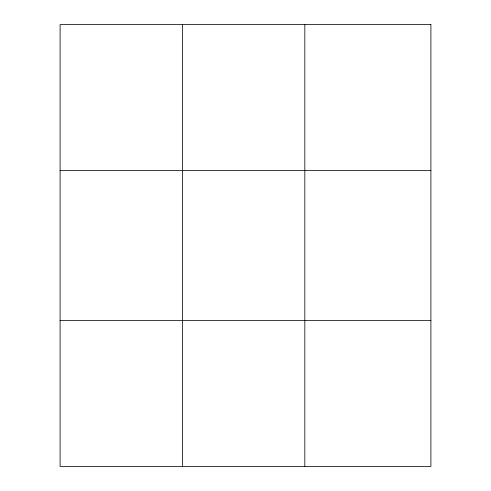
<?xml version="1.0" encoding="UTF-8"?>
<svg xmlns="http://www.w3.org/2000/svg" width="491" height="491" viewBox="0 0 491 491"><rect width="100%" height="100%" fill="white"/><g stroke="black" fill="none" stroke-linecap="round" stroke-linejoin="round"><path stroke-width="0.74" d="M182.462 24.55L182.462 466.45M304.825 24.55L304.825 466.45M60.098 170.377L430.902 170.377M60.098 320.623L430.902 320.623M430.902 24.55L430.902 466.45L60.098 466.45L60.098 24.55L430.902 24.55"/></g></svg>
